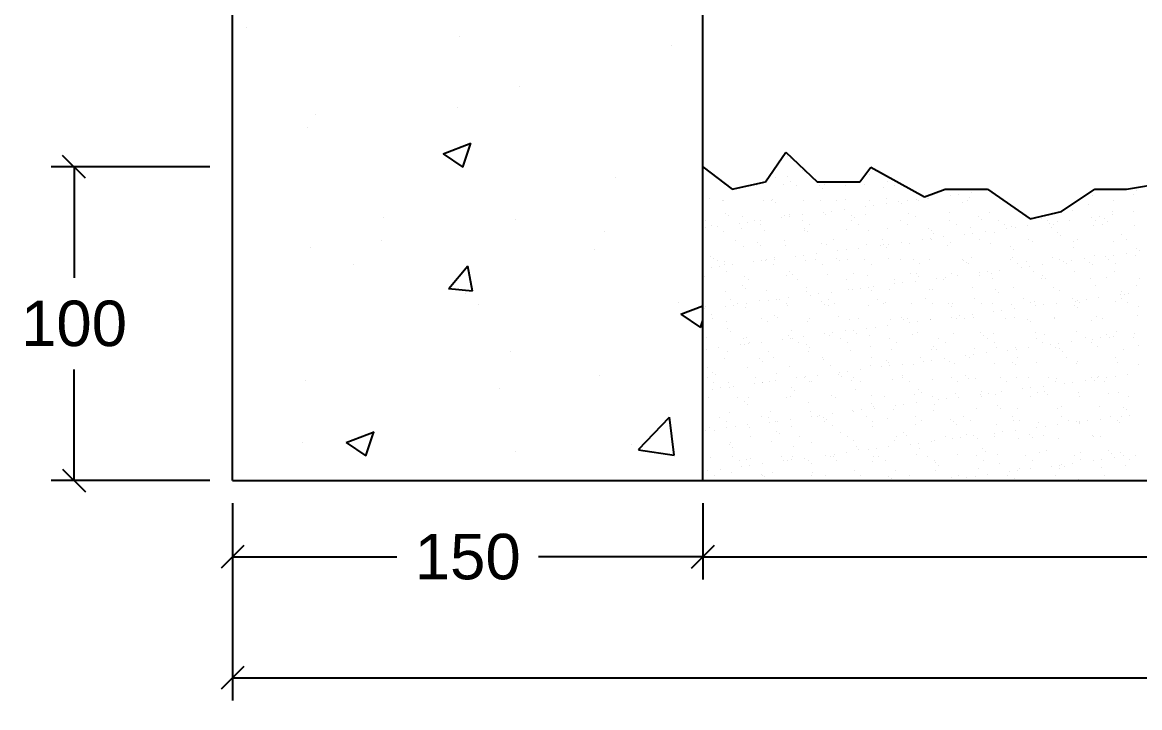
# Model space of a CAD drawing. Header units: inches. Extents: x -8.7 to 57.3, y -9.2 to 26.4.
# Drawn here: x 34.2001 to 34.6911, y -7.7097 to -7.4083 of the extents above; entities that cross this region are included whole.
import ezdxf

# ---------------------------------------------------------------- set-up
doc = ezdxf.new("R2010")
doc.units = ezdxf.units.IN
doc.header["$MEASUREMENT"] = 0
doc.layers.add('Alvenaria', color=7, linetype='Continuous')
doc.layers.add('Cotas', color=1, linetype='Continuous')
doc.styles.add('Arial', font='arial.ttf')
doc.dimstyles.new('RICARDO-1-10', dxfattribs={"dimtxt": 0.02, "dimasz": 0.01, "dimexe": 0.01, "dimexo": 0.01, "dimgap": 0.01, "dimtad": 0, "dimtih": 1, "dimtoh": 1, "dimdec": 0, "dimlfac": 1000, "dimzin": 0, "dimdsep": 46, "dimtxsty": 'Arial', "dimblk": 'OBLIQUE', "dimcen": 0, "dimclrt": 4, "dimadec": 0, "dimazin": 0, "dimtfac": 1, "dimtdec": 0, "dimtofl": 0, "dimtmove": 0, "dimatfit": 3, "dimldrblk": 'CLOSEDBLANK', "dimfxl": 0, "dimtolj": 1, "dimtzin": 0, "dimarcsym": 0})

# ---------------------------------------------------------------- blocks, each defined once
blk = doc.blocks.new('_Oblique')
at = {"color": 0, "linetype": 'ByBlock', "lineweight": -2}
blk.add_line((-0.5, -0.5), (0.5, 0.5), dxfattribs=at)
blk = doc.blocks.new('*D12')
at = {"layer": 'Cotas', "color": 0, "lineweight": -2, "transparency": 16777216}
for p, q in [((34.29243, -7.61972), (34.29243, -7.70653)), ((35.39514, -7.61948), (35.39514, -7.70653)), ((34.29243, -7.69653), (34.8049, -7.69653)), ((35.39514, -7.69653), (34.88267, -7.69653))]:
    blk.add_line(p, q, dxfattribs=at)
at = {"layer": 'DEFPOINTS', "color": 0, "transparency": 16777216}
for p in [(34.29243, -7.60972), (35.39514, -7.60948), (35.39514, -7.69653)]:
    blk.add_point(p, dxfattribs=at)
at = {"layer": 'Cotas', "color": 0, "lineweight": -2, "transparency": 16777216, "xscale": 0.01, "yscale": 0.01, "zscale": 0.01, "rotation": 180}
blk.add_blockref('_Oblique', (34.29243, -7.69653), dxfattribs=at)
at = {"layer": 'Cotas', "color": 0, "lineweight": -2, "transparency": 16777216, "xscale": 0.01, "yscale": 0.01, "zscale": 0.01}
blk.add_blockref('_Oblique', (35.39514, -7.69653), dxfattribs=at)
at = {"layer": 'Cotas', "color": 4, "transparency": 16777216, "insert": (34.84379, -7.69653), "char_height": 0.02, "attachment_point": 5, "style": 'Arial'}
blk.add_mtext('\\A1;1100', dxfattribs=at)
blk = doc.blocks.new('_ClosedBlank')
at = {"color": 0, "linetype": 'ByBlock', "lineweight": -2}
for p, q in [((-1, 0.167), (0, 0)), ((-1, 0.167), (-1, -0.167)), ((0, 0), (-1, -0.167))]:
    blk.add_line(p, q, dxfattribs=at)
blk = doc.blocks.new('*D13')
at = {"layer": 'Cotas', "color": 0, "lineweight": -2, "transparency": 16777216}
for p, q in [((34.29243, -7.61972), (34.29243, -7.65336)), ((34.49919, -7.61972), (34.49919, -7.65336)), ((34.29243, -7.64336), (34.36469, -7.64336)), ((34.49919, -7.64336), (34.42693, -7.64336))]:
    blk.add_line(p, q, dxfattribs=at)
at = {"layer": 'DEFPOINTS', "color": 0, "transparency": 16777216}
for p in [(34.29243, -7.60972), (34.49919, -7.60972), (34.49919, -7.64336)]:
    blk.add_point(p, dxfattribs=at)
at = {"layer": 'Cotas', "color": 0, "lineweight": -2, "transparency": 16777216, "xscale": 0.01, "yscale": 0.01, "zscale": 0.01, "rotation": 180}
blk.add_blockref('_Oblique', (34.29243, -7.64336), dxfattribs=at)
at = {"layer": 'Cotas', "color": 0, "lineweight": -2, "transparency": 16777216, "xscale": 0.01, "yscale": 0.01, "zscale": 0.01}
blk.add_blockref('_Oblique', (34.49919, -7.64336), dxfattribs=at)
at = {"layer": 'Cotas', "color": 4, "transparency": 16777216, "insert": (34.39581, -7.64336), "char_height": 0.02, "attachment_point": 5, "style": 'Arial'}
blk.add_mtext('\\A1;150', dxfattribs=at)
blk = doc.blocks.new('*D10')
at = {"layer": 'Cotas', "color": 0, "lineweight": -2, "transparency": 16777216}
for p, q in [((34.49919, -7.61972), (34.49919, -7.65336)), ((35.18838, -7.61972), (35.18838, -7.65336)), ((34.49919, -7.64336), (34.81171, -7.64336)), ((35.18838, -7.64336), (34.87586, -7.64336))]:
    blk.add_line(p, q, dxfattribs=at)
at = {"layer": 'DEFPOINTS', "color": 0, "transparency": 16777216}
for p in [(34.49919, -7.60972), (35.18838, -7.60972), (35.18838, -7.64336)]:
    blk.add_point(p, dxfattribs=at)
at = {"layer": 'Cotas', "color": 0, "lineweight": -2, "transparency": 16777216, "xscale": 0.01, "yscale": 0.01, "zscale": 0.01, "rotation": 180}
blk.add_blockref('_Oblique', (34.49919, -7.64336), dxfattribs=at)
at = {"layer": 'Cotas', "color": 0, "lineweight": -2, "transparency": 16777216, "xscale": 0.01, "yscale": 0.01, "zscale": 0.01}
blk.add_blockref('_Oblique', (35.18838, -7.64336), dxfattribs=at)
at = {"layer": 'Cotas', "color": 4, "transparency": 16777216, "insert": (34.84379, -7.64336), "char_height": 0.02, "attachment_point": 5, "style": 'Arial'}
blk.add_mtext('\\A1;800', dxfattribs=at)
blk = doc.blocks.new('*D15')
at = {"layer": 'Cotas', "color": 0, "lineweight": -2, "transparency": 16777216}
for p, q in [((34.28243, -7.47188), (34.21278, -7.47188)), ((34.22278, -7.47188), (34.22278, -7.52059)), ((34.22278, -7.60972), (34.22278, -7.56101)), ((34.28243, -7.60972), (34.21278, -7.60972))]:
    blk.add_line(p, q, dxfattribs=at)
at = {"layer": 'DEFPOINTS', "color": 0, "transparency": 16777216}
for p in [(34.22278, -7.47188), (34.29243, -7.47188), (34.29243, -7.60972)]:
    blk.add_point(p, dxfattribs=at)
at = {"layer": 'Cotas', "color": 0, "lineweight": -2, "transparency": 16777216, "xscale": 0.01, "yscale": 0.01, "zscale": 0.01}
for p, rotation in [((34.22278, -7.47188), 90), ((34.22278, -7.60972), 270)]:
    blk.add_blockref('_Oblique', p, dxfattribs=dict(at, rotation=rotation))
at = {"layer": 'Cotas', "color": 4, "transparency": 16777216, "insert": (34.22278, -7.5408), "char_height": 0.02, "attachment_point": 5, "style": 'Arial'}
blk.add_mtext('\\A1;100', dxfattribs=at)

msp = doc.modelspace()

# ---------------------------------------------------------------- linework, layer by layer
at = {"layer": 'Alvenaria'}
for p, q in [((34.29243, -7.60972), (34.29243, -6.60934)), ((34.49919, -7.60972), (34.49919, -6.83436)), ((34.29866, -7.41072), (34.29866, -7.41072)), ((34.39211, -7.41467), (34.39211, -7.41467)), ((34.48555, -7.41862), (34.48555, -7.41862)), ((34.41874, -7.4367), (34.41874, -7.4367)), ((34.32887, -7.44903), (34.32887, -7.44903)), ((34.3915, -7.44574), (34.3915, -7.44574)), ((34.3252, -7.45447), (34.3252, -7.45447)), ((34.38498, -7.46614), (34.39724, -7.46144)), ((34.39366, -7.472), (34.3972, -7.46142)), ((34.38495, -7.46614), (34.39365, -7.47201)), ((34.52667, -7.47844), (34.53562, -7.46543)), ((34.53562, -7.46543), (34.54945, -7.47844)), ((34.53635, -7.46714), (34.53635, -7.46714)), ((34.53762, -7.46831), (34.53762, -7.46831)), ((34.49919, -7.47188), (34.51202, -7.48169)), ((34.54296, -7.47338), (34.54296, -7.47338)), ((34.54361, -7.4738), (34.54361, -7.4738)), ((34.56816, -7.47844), (34.57304, -7.47193)), ((34.57304, -7.47193), (34.59663, -7.48495)), ((34.46088, -7.47655), (34.46088, -7.47655)), ((34.51202, -7.48169), (34.52667, -7.47844)), ((34.53087, -7.4767), (34.53087, -7.4767)), ((34.53647, -7.47596), (34.53647, -7.47596)), ((34.53757, -7.47823), (34.53757, -7.47823)), ((34.54945, -7.47844), (34.56816, -7.47844)), ((34.57246, -7.4752), (34.57246, -7.4752)), ((34.5805, -7.47815), (34.5805, -7.47815)), ((34.68531, -7.48169), (34.70402, -7.47844)), ((34.49937, -7.48084), (34.49937, -7.48084)), ((34.50873, -7.47961), (34.50873, -7.47961)), ((34.5229, -7.47985), (34.5229, -7.47985)), ((34.53465, -7.47976), (34.53465, -7.47976)), ((34.54048, -7.48008), (34.54048, -7.48008)), ((34.55047, -7.48009), (34.55047, -7.48009)), ((34.55174, -7.48125), (34.55174, -7.48125)), ((34.55269, -7.47953), (34.55269, -7.47953)), ((34.56194, -7.48004), (34.56194, -7.48004)), ((34.57032, -7.47962), (34.57032, -7.47962)), ((34.57846, -7.4807), (34.57846, -7.4807)), ((34.5834, -7.48), (34.5834, -7.48)), ((34.59663, -7.48495), (34.60558, -7.48169)), ((34.60558, -7.48169), (34.62429, -7.48169)), ((34.60731, -7.4821), (34.60731, -7.4821)), ((34.61703, -7.4832), (34.61703, -7.4832)), ((34.62429, -7.48169), (34.643, -7.4947)), ((34.65683, -7.49145), (34.67148, -7.48169)), ((34.67148, -7.48169), (34.68531, -7.48169)), ((34.68958, -7.48239), (34.68958, -7.48239)), ((34.50218, -7.4859), (34.50218, -7.4859)), ((34.50772, -7.48681), (34.50772, -7.48681)), ((34.50802, -7.48682), (34.50802, -7.48682)), ((34.52576, -7.48658), (34.52576, -7.48658)), ((34.52948, -7.48679), (34.52948, -7.48679)), ((34.52976, -7.48614), (34.52976, -7.48614)), ((34.53103, -7.4873), (34.53103, -7.4873)), ((34.54339, -7.48666), (34.54339, -7.48666)), ((34.55094, -7.48675), (34.55094, -7.48675)), ((34.55774, -7.48675), (34.55774, -7.48675)), ((34.56201, -7.48599), (34.56201, -7.48599)), ((34.5724, -7.48671), (34.5724, -7.48671)), ((34.57993, -7.48808), (34.57993, -7.48808)), ((34.58005, -7.48576), (34.58005, -7.48576)), ((34.58532, -7.48698), (34.58532, -7.48698)), ((34.58659, -7.48815), (34.58659, -7.48815)), ((34.58929, -7.48685), (34.58929, -7.48685)), ((34.59288, -7.48638), (34.59288, -7.48638)), ((34.59387, -7.48667), (34.59387, -7.48667)), ((34.59768, -7.48585), (34.59768, -7.48585)), ((34.59848, -7.48564), (34.59848, -7.48564)), ((34.60784, -7.48441), (34.60784, -7.48441)), ((34.61143, -7.48394), (34.61143, -7.48394)), ((34.6133, -7.48759), (34.6133, -7.48759)), ((34.61533, -7.48663), (34.61533, -7.48663)), ((34.61629, -7.48518), (34.61629, -7.48518)), ((34.66886, -7.48844), (34.66886, -7.48844)), ((34.67058, -7.48436), (34.67058, -7.48436)), ((34.67972, -7.48651), (34.67972, -7.48651)), ((34.68862, -7.48413), (34.68862, -7.48413)), ((34.50904, -7.49218), (34.50904, -7.49218)), ((34.51031, -7.49335), (34.51031, -7.49335)), ((34.53508, -7.49304), (34.53508, -7.49304)), ((34.53702, -7.49279), (34.53702, -7.49279)), ((34.54283, -7.49297), (34.54283, -7.49297)), ((34.55219, -7.49173), (34.55219, -7.49173)), ((34.55312, -7.49281), (34.55312, -7.49281)), ((34.55578, -7.49126), (34.55578, -7.49126)), ((34.56138, -7.49052), (34.56138, -7.49052)), ((34.5646, -7.49303), (34.5646, -7.49303)), ((34.57074, -7.48929), (34.57074, -7.48929)), ((34.57075, -7.49289), (34.57075, -7.49289)), ((34.57433, -7.48882), (34.57433, -7.48882)), ((34.58937, -7.49222), (34.58937, -7.49222)), ((34.60741, -7.49199), (34.60741, -7.49199)), ((34.62504, -7.49208), (34.62504, -7.49208)), ((34.643, -7.4947), (34.65683, -7.49145)), ((34.66169, -7.49118), (34.66169, -7.49118)), ((34.67904, -7.49288), (34.67904, -7.49288)), ((34.67932, -7.49126), (34.67932, -7.49126)), ((34.6884, -7.49165), (34.6884, -7.49165)), ((34.3588, -7.49407), (34.3588, -7.49407)), ((34.41662, -7.49498), (34.41662, -7.49498)), ((34.50021, -7.49557), (34.50021, -7.49557)), ((34.50312, -7.49742), (34.50312, -7.49742)), ((34.50573, -7.49785), (34.50573, -7.49785)), ((34.51509, -7.49662), (34.51509, -7.49662)), ((34.51647, -7.49371), (34.51647, -7.49371)), ((34.51867, -7.49615), (34.51867, -7.49615)), ((34.52168, -7.49553), (34.52168, -7.49553)), ((34.52428, -7.49541), (34.52428, -7.49541)), ((34.52458, -7.49738), (34.52458, -7.49738)), ((34.53364, -7.49418), (34.53364, -7.49418)), ((34.53723, -7.4937), (34.53723, -7.4937)), ((34.54314, -7.49549), (34.54314, -7.49549)), ((34.54605, -7.49734), (34.54605, -7.49734)), ((34.5646, -7.49545), (34.5646, -7.49545)), ((34.56587, -7.4942), (34.56587, -7.4942)), ((34.56751, -7.4973), (34.56751, -7.4973)), ((34.58606, -7.49541), (34.58606, -7.49541)), ((34.58897, -7.49726), (34.58897, -7.49726)), ((34.59258, -7.49364), (34.59258, -7.49364)), ((34.60753, -7.49537), (34.60753, -7.49537)), ((34.61043, -7.49722), (34.61043, -7.49722)), ((34.61673, -7.49846), (34.61673, -7.49846)), ((34.62016, -7.49388), (34.62016, -7.49388)), ((34.62143, -7.49504), (34.62143, -7.49504)), ((34.62899, -7.49533), (34.62899, -7.49533)), ((34.63189, -7.49718), (34.63189, -7.49718)), ((34.63477, -7.49823), (34.63477, -7.49823)), ((34.64194, -7.49776), (34.64194, -7.49776)), ((34.64815, -7.49449), (34.64815, -7.49449)), ((34.65045, -7.49529), (34.65045, -7.49529)), ((34.6513, -7.49653), (34.6513, -7.49653)), ((34.6524, -7.49831), (34.6524, -7.49831)), ((34.65336, -7.49714), (34.65336, -7.49714)), ((34.65489, -7.49606), (34.65489, -7.49606)), ((34.66049, -7.49532), (34.66049, -7.49532)), ((34.66985, -7.49409), (34.66985, -7.49409)), ((34.67101, -7.49764), (34.67101, -7.49764)), ((34.67191, -7.49525), (34.67191, -7.49525)), ((34.67344, -7.49362), (34.67344, -7.49362)), ((34.67482, -7.49711), (34.67482, -7.49711)), ((34.67572, -7.49472), (34.67572, -7.49472)), ((34.67699, -7.49589), (34.67699, -7.49589)), ((34.68905, -7.49741), (34.68905, -7.49741)), ((34.456, -7.50023), (34.456, -7.50023)), ((34.50012, -7.49859), (34.50012, -7.49859)), ((34.50816, -7.50009), (34.50816, -7.50009)), ((34.5163, -7.49884), (34.5163, -7.49884)), ((34.5262, -7.49986), (34.5262, -7.49986)), ((34.54383, -7.49994), (34.54383, -7.49994)), ((34.54388, -7.49908), (34.54388, -7.49908)), ((34.54515, -7.50024), (34.54515, -7.50024)), ((34.56244, -7.49927), (34.56244, -7.49927)), ((34.57187, -7.49969), (34.57187, -7.49969)), ((34.58048, -7.49904), (34.58048, -7.49904)), ((34.59811, -7.49913), (34.59811, -7.49913)), ((34.59923, -7.50339), (34.59923, -7.50339)), ((34.59944, -7.49993), (34.59944, -7.49993)), ((34.60071, -7.50109), (34.60071, -7.50109)), ((34.60484, -7.50265), (34.60484, -7.50265)), ((34.6142, -7.50142), (34.6142, -7.50142)), ((34.61779, -7.50094), (34.61779, -7.50094)), ((34.62339, -7.50021), (34.62339, -7.50021)), ((34.62743, -7.50054), (34.62743, -7.50054)), ((34.63275, -7.49897), (34.63275, -7.49897)), ((34.63634, -7.4985), (34.63634, -7.4985)), ((34.655, -7.50077), (34.655, -7.50077)), ((34.65628, -7.50194), (34.65628, -7.50194)), ((34.68299, -7.50138), (34.68299, -7.50138)), ((34.32674, -7.5073), (34.32674, -7.5073)), ((34.35802, -7.50412), (34.35802, -7.50412)), ((34.45147, -7.50807), (34.45147, -7.50807)), ((34.49927, -7.50691), (34.49927, -7.50691)), ((34.51358, -7.50408), (34.51358, -7.50408)), ((34.5169, -7.50699), (34.5169, -7.50699)), ((34.52316, -7.50513), (34.52316, -7.50513)), ((34.52443, -7.50629), (34.52443, -7.50629)), ((34.53505, -7.50404), (34.53505, -7.50404)), ((34.53552, -7.50632), (34.53552, -7.50632)), ((34.55115, -7.50574), (34.55115, -7.50574)), ((34.55356, -7.50609), (34.55356, -7.50609)), ((34.55651, -7.504), (34.55651, -7.504)), ((34.56213, -7.50827), (34.56213, -7.50827)), ((34.56773, -7.50753), (34.56773, -7.50753)), ((34.57119, -7.50617), (34.57119, -7.50617)), ((34.5771, -7.5063), (34.5771, -7.5063)), ((34.57797, -7.50397), (34.57797, -7.50397)), ((34.57873, -7.50598), (34.57873, -7.50598)), ((34.58, -7.50714), (34.58, -7.50714)), ((34.58068, -7.50583), (34.58068, -7.50583)), ((34.58629, -7.50509), (34.58629, -7.50509)), ((34.5898, -7.5055), (34.5898, -7.5055)), ((34.59565, -7.50386), (34.59565, -7.50386)), ((34.59943, -7.50393), (34.59943, -7.50393)), ((34.60671, -7.50658), (34.60671, -7.50658)), ((34.60784, -7.50527), (34.60784, -7.50527)), ((34.62089, -7.50389), (34.62089, -7.50389)), ((34.62547, -7.50536), (34.62547, -7.50536)), ((34.63429, -7.50682), (34.63429, -7.50682)), ((34.63556, -7.50799), (34.63556, -7.50799)), ((34.64236, -7.50385), (34.64236, -7.50385)), ((34.64408, -7.50469), (34.64408, -7.50469)), ((34.66212, -7.50446), (34.66212, -7.50446)), ((34.66227, -7.50743), (34.66227, -7.50743)), ((34.66382, -7.50381), (34.66382, -7.50381)), ((34.67975, -7.50454), (34.67975, -7.50454)), ((34.68528, -7.50377), (34.68528, -7.50377)), ((34.68985, -7.50767), (34.68985, -7.50767)), ((34.50245, -7.51118), (34.50245, -7.51118)), ((34.50372, -7.51234), (34.50372, -7.51234)), ((34.50578, -7.51282), (34.50578, -7.51282)), ((34.52503, -7.51315), (34.52503, -7.51315)), ((34.52663, -7.51314), (34.52663, -7.51314)), ((34.52724, -7.51278), (34.52724, -7.51278)), ((34.53043, -7.51179), (34.53043, -7.51179)), ((34.53063, -7.51242), (34.53063, -7.51242)), ((34.53999, -7.51118), (34.53999, -7.51118)), ((34.54358, -7.51071), (34.54358, -7.51071)), ((34.5487, -7.51275), (34.5487, -7.51275)), ((34.54918, -7.50997), (34.54918, -7.50997)), ((34.55801, -7.51202), (34.55801, -7.51202)), ((34.55854, -7.50874), (34.55854, -7.50874)), ((34.55928, -7.51319), (34.55928, -7.51319)), ((34.56288, -7.51255), (34.56288, -7.51255)), ((34.57017, -7.51271), (34.57017, -7.51271)), ((34.58092, -7.51232), (34.58092, -7.51232)), ((34.58599, -7.51263), (34.58599, -7.51263)), ((34.59163, -7.51267), (34.59163, -7.51267)), ((34.59855, -7.51241), (34.59855, -7.51241)), ((34.61309, -7.51263), (34.61309, -7.51263)), ((34.61357, -7.51287), (34.61357, -7.51287)), ((34.61716, -7.51174), (34.61716, -7.51174)), ((34.63455, -7.51259), (34.63455, -7.51259)), ((34.6352, -7.51151), (34.6352, -7.51151)), ((34.65283, -7.51159), (34.65283, -7.51159)), ((34.65602, -7.51255), (34.65602, -7.51255)), ((34.66124, -7.51307), (34.66124, -7.51307)), ((34.66685, -7.51233), (34.66685, -7.51233)), ((34.67144, -7.51092), (34.67144, -7.51092)), ((34.67621, -7.5111), (34.67621, -7.5111)), ((34.67748, -7.51251), (34.67748, -7.51251)), ((34.67979, -7.51062), (34.67979, -7.51062)), ((34.6854, -7.50989), (34.6854, -7.50989)), ((34.68948, -7.51069), (34.68948, -7.51069)), ((34.69112, -7.50883), (34.69112, -7.50883)), ((34.34545, -7.51478), (34.34545, -7.51478)), ((34.38748, -7.52538), (34.39592, -7.51533)), ((34.39785, -7.52654), (34.39583, -7.51557)), ((34.50289, -7.51607), (34.50289, -7.51607)), ((34.50648, -7.5156), (34.50648, -7.5156)), ((34.50859, -7.51337), (34.50859, -7.51337)), ((34.50869, -7.51468), (34.50869, -7.51468)), ((34.50971, -7.51784), (34.50971, -7.51784)), ((34.51208, -7.51486), (34.51208, -7.51486)), ((34.52144, -7.51363), (34.52144, -7.51363)), ((34.53015, -7.51464), (34.53015, -7.51464)), ((34.53729, -7.51807), (34.53729, -7.51807)), ((34.54426, -7.51322), (34.54426, -7.51322)), ((34.55161, -7.5146), (34.55161, -7.5146)), ((34.57307, -7.51456), (34.57307, -7.51456)), ((34.59454, -7.51452), (34.59454, -7.51452)), ((34.61484, -7.51403), (34.61484, -7.51403)), ((34.616, -7.51448), (34.616, -7.51448)), ((34.62414, -7.51795), (34.62414, -7.51795)), ((34.62974, -7.51721), (34.62974, -7.51721)), ((34.63746, -7.51444), (34.63746, -7.51444)), ((34.6391, -7.51598), (34.6391, -7.51598)), ((34.64155, -7.51348), (34.64155, -7.51348)), ((34.64269, -7.51551), (34.64269, -7.51551)), ((34.64452, -7.51797), (34.64452, -7.51797)), ((34.64829, -7.51477), (34.64829, -7.51477)), ((34.65766, -7.51354), (34.65766, -7.51354)), ((34.65892, -7.5144), (34.65892, -7.5144)), ((34.66256, -7.51774), (34.66256, -7.51774)), ((34.66913, -7.51372), (34.66913, -7.51372)), ((34.6704, -7.51488), (34.6704, -7.51488)), ((34.68019, -7.51782), (34.68019, -7.51782)), ((34.68039, -7.51436), (34.68039, -7.51436)), ((34.49971, -7.52019), (34.49971, -7.52019)), ((34.51734, -7.52027), (34.51734, -7.52027)), ((34.51915, -7.52134), (34.51915, -7.52134)), ((34.53595, -7.5196), (34.53595, -7.5196)), ((34.53856, -7.51924), (34.53856, -7.51924)), ((34.54061, -7.5213), (34.54061, -7.5213)), ((34.55399, -7.51937), (34.55399, -7.51937)), ((34.56207, -7.52126), (34.56207, -7.52126)), ((34.56527, -7.51868), (34.56527, -7.51868)), ((34.57162, -7.51945), (34.57162, -7.51945)), ((34.58354, -7.52122), (34.58354, -7.52122)), ((34.58704, -7.52284), (34.58704, -7.52284)), ((34.59023, -7.51878), (34.59023, -7.51878)), ((34.59264, -7.5221), (34.59264, -7.5221)), ((34.59285, -7.51892), (34.59285, -7.51892)), ((34.59412, -7.52008), (34.59412, -7.52008)), ((34.602, -7.52087), (34.602, -7.52087)), ((34.605, -7.52118), (34.605, -7.52118)), ((34.60559, -7.52039), (34.60559, -7.52039)), ((34.60827, -7.51855), (34.60827, -7.51855)), ((34.61119, -7.51966), (34.61119, -7.51966)), ((34.62055, -7.51842), (34.62055, -7.51842)), ((34.62084, -7.51953), (34.62084, -7.51953)), ((34.6259, -7.51864), (34.6259, -7.51864)), ((34.62646, -7.52115), (34.62646, -7.52115)), ((34.64792, -7.52111), (34.64792, -7.52111)), ((34.64841, -7.51977), (34.64841, -7.51977)), ((34.64968, -7.52093), (34.64968, -7.52093)), ((34.66939, -7.52107), (34.66939, -7.52107)), ((34.6764, -7.52037), (34.6764, -7.52037)), ((34.69085, -7.52103), (34.69085, -7.52103)), ((34.38738, -7.52538), (34.39785, -7.5263)), ((34.39493, -7.52764), (34.39493, -7.52764)), ((34.50902, -7.52665), (34.50902, -7.52665)), ((34.51657, -7.52412), (34.51657, -7.52412)), ((34.51784, -7.52529), (34.51784, -7.52529)), ((34.52706, -7.52642), (34.52706, -7.52642)), ((34.54456, -7.52473), (34.54456, -7.52473)), ((34.54469, -7.5265), (34.54469, -7.5265)), ((34.54993, -7.52772), (34.54993, -7.52772)), ((34.55554, -7.52698), (34.55554, -7.52698)), ((34.56331, -7.52583), (34.56331, -7.52583)), ((34.5649, -7.52575), (34.5649, -7.52575)), ((34.56849, -7.52528), (34.56849, -7.52528)), ((34.57213, -7.52497), (34.57213, -7.52497)), ((34.5734, -7.52613), (34.5734, -7.52613)), ((34.57409, -7.52454), (34.57409, -7.52454)), ((34.58135, -7.5256), (34.58135, -7.5256)), ((34.58345, -7.52331), (34.58345, -7.52331)), ((34.59898, -7.52569), (34.59898, -7.52569)), ((34.60012, -7.52558), (34.60012, -7.52558)), ((34.61759, -7.52501), (34.61759, -7.52501)), ((34.62769, -7.52581), (34.62769, -7.52581)), ((34.62897, -7.52698), (34.62897, -7.52698)), ((34.63563, -7.52478), (34.63563, -7.52478)), ((34.65326, -7.52487), (34.65326, -7.52487)), ((34.65568, -7.52642), (34.65568, -7.52642)), ((34.67188, -7.5242), (34.67188, -7.5242)), ((34.68326, -7.52666), (34.68326, -7.52666)), ((34.68453, -7.52782), (34.68453, -7.52782)), ((34.68615, -7.52763), (34.68615, -7.52763)), ((34.68992, -7.52397), (34.68992, -7.52397)), ((34.40074, -7.53251), (34.40074, -7.53251)), ((34.48838, -7.53158), (34.48838, -7.53158)), ((34.51135, -7.53008), (34.51135, -7.53008)), ((34.51283, -7.5326), (34.51283, -7.5326)), ((34.51425, -7.53193), (34.51425, -7.53193)), ((34.51843, -7.53187), (34.51843, -7.53187)), ((34.52384, -7.53078), (34.52384, -7.53078)), ((34.5278, -7.53063), (34.5278, -7.53063)), ((34.53138, -7.53016), (34.53138, -7.53016)), ((34.53281, -7.53004), (34.53281, -7.53004)), ((34.53571, -7.53189), (34.53571, -7.53189)), ((34.53699, -7.52942), (34.53699, -7.52942)), ((34.54635, -7.52819), (34.54635, -7.52819)), ((34.55142, -7.53102), (34.55142, -7.53102)), ((34.55269, -7.53218), (34.55269, -7.53218)), ((34.55427, -7.53), (34.55427, -7.53)), ((34.55442, -7.53265), (34.55442, -7.53265)), ((34.55718, -7.53186), (34.55718, -7.53186)), ((34.57205, -7.53273), (34.57205, -7.53273)), ((34.57573, -7.52996), (34.57573, -7.52996)), ((34.57864, -7.53182), (34.57864, -7.53182)), ((34.5794, -7.53163), (34.5794, -7.53163)), ((34.59067, -7.53206), (34.59067, -7.53206)), ((34.5972, -7.52993), (34.5972, -7.52993)), ((34.6001, -7.53178), (34.6001, -7.53178)), ((34.60698, -7.53186), (34.60698, -7.53186)), ((34.60871, -7.53183), (34.60871, -7.53183)), ((34.61866, -7.52989), (34.61866, -7.52989)), ((34.62156, -7.53174), (34.62156, -7.53174)), ((34.62634, -7.53192), (34.62634, -7.53192)), ((34.63496, -7.53247), (34.63496, -7.53247)), ((34.64012, -7.52985), (34.64012, -7.52985)), ((34.64303, -7.5317), (34.64303, -7.5317)), ((34.64495, -7.53125), (34.64495, -7.53125)), ((34.64905, -7.53252), (34.64905, -7.53252)), ((34.65465, -7.53178), (34.65465, -7.53178)), ((34.66158, -7.52981), (34.66158, -7.52981)), ((34.66254, -7.53271), (34.66254, -7.53271)), ((34.66299, -7.53102), (34.66299, -7.53102)), ((34.66401, -7.53055), (34.66401, -7.53055)), ((34.66449, -7.53166), (34.66449, -7.53166)), ((34.6676, -7.53007), (34.6676, -7.53007)), ((34.6732, -7.52934), (34.6732, -7.52934)), ((34.68062, -7.5311), (34.68062, -7.5311)), ((34.68256, -7.5281), (34.68256, -7.5281)), ((34.68304, -7.52977), (34.68304, -7.52977)), ((34.68595, -7.53162), (34.68595, -7.53162)), ((34.48944, -7.53662), (34.49814, -7.54249)), ((34.48948, -7.53662), (34.49919, -7.53289)), ((34.49988, -7.53431), (34.49988, -7.53431)), ((34.50014, -7.53346), (34.50014, -7.53346)), ((34.50312, -7.53683), (34.50312, -7.53683)), ((34.50924, -7.53308), (34.50924, -7.53308)), ((34.51777, -7.53355), (34.51777, -7.53355)), ((34.5307, -7.53707), (34.5307, -7.53707)), ((34.53638, -7.53288), (34.53638, -7.53288)), ((34.55868, -7.53767), (34.55868, -7.53767)), ((34.60825, -7.53303), (34.60825, -7.53303)), ((34.61194, -7.5374), (34.61194, -7.5374)), ((34.61755, -7.53666), (34.61755, -7.53666)), ((34.62691, -7.53543), (34.62691, -7.53543)), ((34.63049, -7.53496), (34.63049, -7.53496)), ((34.6361, -7.53422), (34.6361, -7.53422)), ((34.64546, -7.53299), (34.64546, -7.53299)), ((34.66381, -7.53387), (34.66381, -7.53387)), ((34.67231, -7.53748), (34.67231, -7.53748)), ((34.69035, -7.53725), (34.69035, -7.53725)), ((34.69052, -7.53332), (34.69052, -7.53332)), ((34.49815, -7.54248), (34.49919, -7.53936)), ((34.50325, -7.53864), (34.50325, -7.53864)), ((34.50946, -7.53993), (34.50946, -7.53993)), ((34.52472, -7.5386), (34.52472, -7.5386)), ((34.5275, -7.5397), (34.5275, -7.5397)), ((34.53197, -7.53823), (34.53197, -7.53823)), ((34.54513, -7.53978), (34.54513, -7.53978)), ((34.54618, -7.53856), (34.54618, -7.53856)), ((34.56374, -7.53911), (34.56374, -7.53911)), ((34.56764, -7.53852), (34.56764, -7.53852)), ((34.57484, -7.54229), (34.57484, -7.54229)), ((34.58044, -7.54155), (34.58044, -7.54155)), ((34.58178, -7.53888), (34.58178, -7.53888)), ((34.58626, -7.53791), (34.58626, -7.53791)), ((34.58753, -7.53908), (34.58753, -7.53908)), ((34.5891, -7.53848), (34.5891, -7.53848)), ((34.5898, -7.54032), (34.5898, -7.54032)), ((34.59339, -7.53984), (34.59339, -7.53984)), ((34.59899, -7.53911), (34.59899, -7.53911)), ((34.59941, -7.53896), (34.59941, -7.53896)), ((34.60836, -7.53787), (34.60836, -7.53787)), ((34.61056, -7.53844), (34.61056, -7.53844)), ((34.61424, -7.53852), (34.61424, -7.53852)), ((34.61803, -7.53829), (34.61803, -7.53829)), ((34.63203, -7.5384), (34.63203, -7.5384)), ((34.63607, -7.53806), (34.63607, -7.53806)), ((34.64182, -7.53876), (34.64182, -7.53876)), ((34.64309, -7.53992), (34.64309, -7.53992)), ((34.65349, -7.53836), (34.65349, -7.53836)), ((34.6537, -7.53815), (34.6537, -7.53815)), ((34.6698, -7.53937), (34.6698, -7.53937)), ((34.67495, -7.53833), (34.67495, -7.53833)), ((34.50057, -7.54674), (34.50057, -7.54674)), ((34.50998, -7.54311), (34.50998, -7.54311)), ((34.51125, -7.54428), (34.51125, -7.54428)), ((34.51691, -7.54734), (34.51691, -7.54734)), ((34.5182, -7.54683), (34.5182, -7.54683)), ((34.53682, -7.54616), (34.53682, -7.54616)), ((34.53774, -7.54717), (34.53774, -7.54717)), ((34.53796, -7.54372), (34.53796, -7.54372)), ((34.53837, -7.5473), (34.53837, -7.5473)), ((34.54334, -7.54643), (34.54334, -7.54643)), ((34.5527, -7.5452), (34.5527, -7.5452)), ((34.55486, -7.54593), (34.55486, -7.54593)), ((34.55629, -7.54473), (34.55629, -7.54473)), ((34.55984, -7.54726), (34.55984, -7.54726)), ((34.56189, -7.54399), (34.56189, -7.54399)), ((34.56554, -7.54396), (34.56554, -7.54396)), ((34.56681, -7.54512), (34.56681, -7.54512)), ((34.57125, -7.54276), (34.57125, -7.54276)), ((34.57249, -7.54601), (34.57249, -7.54601)), ((34.5813, -7.54722), (34.5813, -7.54722)), ((34.5911, -7.54534), (34.5911, -7.54534)), ((34.59353, -7.54457), (34.59353, -7.54457)), ((34.60276, -7.54718), (34.60276, -7.54718)), ((34.60914, -7.54511), (34.60914, -7.54511)), ((34.6211, -7.54481), (34.6211, -7.54481)), ((34.62237, -7.54597), (34.62237, -7.54597)), ((34.62422, -7.54714), (34.62422, -7.54714)), ((34.62677, -7.5452), (34.62677, -7.5452)), ((34.64539, -7.54453), (34.64539, -7.54453)), ((34.64569, -7.54711), (34.64569, -7.54711)), ((34.64909, -7.54542), (34.64909, -7.54542)), ((34.66343, -7.5443), (34.66343, -7.5443)), ((34.66715, -7.54707), (34.66715, -7.54707)), ((34.67036, -7.54755), (34.67036, -7.54755)), ((34.67395, -7.54708), (34.67395, -7.54708)), ((34.67666, -7.54565), (34.67666, -7.54565)), ((34.67793, -7.54682), (34.67793, -7.54682)), ((34.67955, -7.54634), (34.67955, -7.54634)), ((34.68106, -7.54438), (34.68106, -7.54438)), ((34.68861, -7.54703), (34.68861, -7.54703)), ((34.68892, -7.54511), (34.68892, -7.54511)), ((34.50063, -7.55205), (34.50063, -7.55205)), ((34.50624, -7.55132), (34.50624, -7.55132)), ((34.5156, -7.55008), (34.5156, -7.55008)), ((34.51725, -7.54977), (34.51725, -7.54977)), ((34.51919, -7.54961), (34.51919, -7.54961)), ((34.51982, -7.54919), (34.51982, -7.54919)), ((34.52479, -7.54887), (34.52479, -7.54887)), ((34.53415, -7.54764), (34.53415, -7.54764)), ((34.54128, -7.54915), (34.54128, -7.54915)), ((34.54482, -7.55001), (34.54482, -7.55001)), ((34.54609, -7.55117), (34.54609, -7.55117)), ((34.56274, -7.54911), (34.56274, -7.54911)), ((34.56418, -7.55239), (34.56418, -7.55239)), ((34.57281, -7.55062), (34.57281, -7.55062)), ((34.58222, -7.55216), (34.58222, -7.55216)), ((34.58421, -7.54907), (34.58421, -7.54907)), ((34.59985, -7.55224), (34.59985, -7.55224)), ((34.60038, -7.55086), (34.60038, -7.55086)), ((34.60166, -7.55202), (34.60166, -7.55202)), ((34.60567, -7.54904), (34.60567, -7.54904)), ((34.61846, -7.55157), (34.61846, -7.55157)), ((34.62713, -7.549), (34.62713, -7.549)), ((34.62837, -7.55147), (34.62837, -7.55147)), ((34.63326, -7.55244), (34.63326, -7.55244)), ((34.6365, -7.55134), (34.6365, -7.55134)), ((34.63685, -7.55197), (34.63685, -7.55197)), ((34.64245, -7.55123), (34.64245, -7.55123)), ((34.64859, -7.54896), (34.64859, -7.54896)), ((34.65181, -7.55), (34.65181, -7.55)), ((34.65413, -7.55143), (34.65413, -7.55143)), ((34.6554, -7.54952), (34.6554, -7.54952)), ((34.65595, -7.5517), (34.65595, -7.5517)), ((34.661, -7.54879), (34.661, -7.54879)), ((34.67005, -7.54892), (34.67005, -7.54892)), ((34.67275, -7.55076), (34.67275, -7.55076)), ((34.68393, -7.55231), (34.68393, -7.55231)), ((34.69079, -7.55053), (34.69079, -7.55053)), ((34.41449, -7.55325), (34.41449, -7.55325)), ((34.50882, -7.5559), (34.50882, -7.5559)), ((34.50989, -7.55321), (34.50989, -7.55321)), ((34.52411, -7.55606), (34.52411, -7.55606)), ((34.52538, -7.55722), (34.52538, -7.55722)), ((34.52793, -7.55298), (34.52793, -7.55298)), ((34.53028, -7.55586), (34.53028, -7.55586)), ((34.54556, -7.55306), (34.54556, -7.55306)), ((34.55174, -7.55582), (34.55174, -7.55582)), ((34.55209, -7.55667), (34.55209, -7.55667)), ((34.57321, -7.55578), (34.57321, -7.55578)), ((34.57967, -7.5569), (34.57967, -7.5569)), ((34.59467, -7.55574), (34.59467, -7.55574)), ((34.59616, -7.55732), (34.59616, -7.55732)), ((34.59975, -7.55685), (34.59975, -7.55685)), ((34.60535, -7.55611), (34.60535, -7.55611)), ((34.61471, -7.55488), (34.61471, -7.55488)), ((34.61613, -7.5557), (34.61613, -7.5557)), ((34.6183, -7.55441), (34.6183, -7.55441)), ((34.6239, -7.55367), (34.6239, -7.55367)), ((34.63759, -7.55566), (34.63759, -7.55566)), ((34.65722, -7.55287), (34.65722, -7.55287)), ((34.65906, -7.55562), (34.65906, -7.55562)), ((34.68052, -7.55558), (34.68052, -7.55558)), ((34.50101, -7.56002), (34.50101, -7.56002)), ((34.50339, -7.56211), (34.50339, -7.56211)), ((34.51864, -7.56011), (34.51864, -7.56011)), ((34.53725, -7.55944), (34.53725, -7.55944)), ((34.55529, -7.55921), (34.55529, -7.55921)), ((34.55906, -7.56221), (34.55906, -7.56221)), ((34.56264, -7.56174), (34.56264, -7.56174)), ((34.56825, -7.561), (34.56825, -7.561)), ((34.57292, -7.55929), (34.57292, -7.55929)), ((34.57761, -7.55977), (34.57761, -7.55977)), ((34.58094, -7.55807), (34.58094, -7.55807)), ((34.58119, -7.55929), (34.58119, -7.55929)), ((34.5868, -7.55856), (34.5868, -7.55856)), ((34.59154, -7.55862), (34.59154, -7.55862)), ((34.60765, -7.55751), (34.60765, -7.55751)), ((34.60958, -7.55839), (34.60958, -7.55839)), ((34.62721, -7.55848), (34.62721, -7.55848)), ((34.63523, -7.55775), (34.63523, -7.55775)), ((34.6365, -7.55891), (34.6365, -7.55891)), ((34.64582, -7.55781), (34.64582, -7.55781)), ((34.66321, -7.55836), (34.66321, -7.55836)), ((34.66386, -7.55758), (34.66386, -7.55758)), ((34.68149, -7.55766), (34.68149, -7.55766)), ((34.69079, -7.5586), (34.69079, -7.5586)), ((34.32461, -7.56558), (34.32461, -7.56558)), ((34.45378, -7.5635), (34.45378, -7.5635)), ((34.50102, -7.56464), (34.50102, -7.56464)), ((34.50392, -7.56649), (34.50392, -7.56649)), ((34.50466, -7.56327), (34.50466, -7.56327)), ((34.51033, -7.56649), (34.51033, -7.56649)), ((34.52195, -7.56709), (34.52195, -7.56709)), ((34.52248, -7.5646), (34.52248, -7.5646)), ((34.52538, -7.56645), (34.52538, -7.56645)), ((34.52554, -7.56662), (34.52554, -7.56662)), ((34.52837, -7.56626), (34.52837, -7.56626)), ((34.53114, -7.56588), (34.53114, -7.56588)), ((34.53137, -7.56272), (34.53137, -7.56272)), ((34.5405, -7.56465), (34.5405, -7.56465)), ((34.54394, -7.56456), (34.54394, -7.56456)), ((34.54409, -7.56418), (34.54409, -7.56418)), ((34.546, -7.56634), (34.546, -7.56634)), ((34.54685, -7.56641), (34.54685, -7.56641)), ((34.54969, -7.56344), (34.54969, -7.56344)), ((34.55895, -7.56295), (34.55895, -7.56295)), ((34.56022, -7.56412), (34.56022, -7.56412)), ((34.56461, -7.56567), (34.56461, -7.56567)), ((34.5654, -7.56452), (34.5654, -7.56452)), ((34.56831, -7.56637), (34.56831, -7.56637)), ((34.58265, -7.56544), (34.58265, -7.56544)), ((34.58687, -7.56448), (34.58687, -7.56448)), ((34.58693, -7.56356), (34.58693, -7.56356)), ((34.58977, -7.56633), (34.58977, -7.56633)), ((34.60028, -7.56552), (34.60028, -7.56552)), ((34.60833, -7.56444), (34.60833, -7.56444)), ((34.61123, -7.56629), (34.61123, -7.56629)), ((34.61451, -7.5638), (34.61451, -7.5638)), ((34.61578, -7.56496), (34.61578, -7.56496)), ((34.6189, -7.56485), (34.6189, -7.56485)), ((34.62979, -7.5644), (34.62979, -7.5644)), ((34.6327, -7.56625), (34.6327, -7.56625)), ((34.63694, -7.56462), (34.63694, -7.56462)), ((34.64249, -7.56441), (34.64249, -7.56441)), ((34.65125, -7.56436), (34.65125, -7.56436)), ((34.65416, -7.56622), (34.65416, -7.56622)), ((34.65457, -7.56471), (34.65457, -7.56471)), ((34.65817, -7.567), (34.65817, -7.567)), ((34.66175, -7.56653), (34.66175, -7.56653)), ((34.66736, -7.56579), (34.66736, -7.56579)), ((34.67007, -7.56465), (34.67007, -7.56465)), ((34.67134, -7.56581), (34.67134, -7.56581)), ((34.67271, -7.56432), (34.67271, -7.56432)), ((34.67318, -7.56404), (34.67318, -7.56404)), ((34.67562, -7.56618), (34.67562, -7.56618)), ((34.67672, -7.56456), (34.67672, -7.56456)), ((34.68031, -7.56409), (34.68031, -7.56409)), ((34.68591, -7.56335), (34.68591, -7.56335)), ((34.40995, -7.56927), (34.40995, -7.56927)), ((34.5034, -7.56953), (34.5034, -7.56953)), ((34.50699, -7.56906), (34.50699, -7.56906)), ((34.51065, -7.56877), (34.51065, -7.56877)), ((34.51259, -7.56832), (34.51259, -7.56832)), ((34.53823, -7.569), (34.53823, -7.569)), ((34.5395, -7.57017), (34.5395, -7.57017)), ((34.56622, -7.56961), (34.56622, -7.56961)), ((34.59197, -7.5719), (34.59197, -7.5719)), ((34.59379, -7.56985), (34.59379, -7.56985)), ((34.59506, -7.57101), (34.59506, -7.57101)), ((34.61001, -7.57167), (34.61001, -7.57167)), ((34.62106, -7.57189), (34.62106, -7.57189)), ((34.62178, -7.57046), (34.62178, -7.57046)), ((34.62465, -7.57142), (34.62465, -7.57142)), ((34.62764, -7.57176), (34.62764, -7.57176)), ((34.63025, -7.57068), (34.63025, -7.57068)), ((34.63962, -7.56945), (34.63962, -7.56945)), ((34.6432, -7.56897), (34.6432, -7.56897)), ((34.64626, -7.57108), (34.64626, -7.57108)), ((34.64881, -7.56824), (34.64881, -7.56824)), ((34.64935, -7.57069), (34.64935, -7.57069)), ((34.65062, -7.57186), (34.65062, -7.57186)), ((34.6643, -7.57085), (34.6643, -7.57085)), ((34.67734, -7.5713), (34.67734, -7.5713)), ((34.68193, -7.57094), (34.68193, -7.57094)), ((34.50144, -7.5733), (34.50144, -7.5733)), ((34.51439, -7.57315), (34.51439, -7.57315)), ((34.51751, -7.57505), (34.51751, -7.57505)), ((34.51878, -7.57622), (34.51878, -7.57622)), ((34.51907, -7.57339), (34.51907, -7.57339)), ((34.53585, -7.57311), (34.53585, -7.57311)), ((34.53769, -7.57272), (34.53769, -7.57272)), ((34.5455, -7.57566), (34.5455, -7.57566)), ((34.55573, -7.57249), (34.55573, -7.57249)), ((34.55731, -7.57308), (34.55731, -7.57308)), ((34.57307, -7.5759), (34.57307, -7.5759)), ((34.57336, -7.57257), (34.57336, -7.57257)), ((34.57877, -7.57304), (34.57877, -7.57304)), ((34.58396, -7.57677), (34.58396, -7.57677)), ((34.58755, -7.5763), (34.58755, -7.5763)), ((34.59315, -7.57556), (34.59315, -7.57556)), ((34.60023, -7.573), (34.60023, -7.573)), ((34.60106, -7.57651), (34.60106, -7.57651)), ((34.60251, -7.57433), (34.60251, -7.57433)), ((34.6061, -7.57386), (34.6061, -7.57386)), ((34.6117, -7.57312), (34.6117, -7.57312)), ((34.6217, -7.57296), (34.6217, -7.57296)), ((34.62864, -7.57674), (34.62864, -7.57674)), ((34.64316, -7.57292), (34.64316, -7.57292)), ((34.66462, -7.57288), (34.66462, -7.57288)), ((34.68608, -7.57284), (34.68608, -7.57284)), ((34.50658, -7.58189), (34.50658, -7.58189)), ((34.51076, -7.57976), (34.51076, -7.57976)), ((34.52478, -7.58171), (34.52478, -7.58171)), ((34.52804, -7.58186), (34.52804, -7.58186)), ((34.5288, -7.57953), (34.5288, -7.57953)), ((34.54643, -7.57962), (34.54643, -7.57962)), ((34.54686, -7.58166), (34.54686, -7.58166)), ((34.54951, -7.58182), (34.54951, -7.58182)), ((34.55045, -7.58119), (34.55045, -7.58119)), ((34.55236, -7.58195), (34.55236, -7.58195)), ((34.55605, -7.58045), (34.55605, -7.58045)), ((34.56505, -7.57895), (34.56505, -7.57895)), ((34.56541, -7.57922), (34.56541, -7.57922)), ((34.569, -7.57874), (34.569, -7.57874)), ((34.57097, -7.58178), (34.57097, -7.58178)), ((34.57435, -7.57706), (34.57435, -7.57706)), ((34.5746, -7.57801), (34.5746, -7.57801)), ((34.58309, -7.57872), (34.58309, -7.57872)), ((34.59243, -7.58174), (34.59243, -7.58174)), ((34.60072, -7.5788), (34.60072, -7.5788)), ((34.61389, -7.5817), (34.61389, -7.5817)), ((34.61933, -7.57813), (34.61933, -7.57813)), ((34.62991, -7.57791), (34.62991, -7.57791)), ((34.63536, -7.58166), (34.63536, -7.58166)), ((34.63737, -7.5779), (34.63737, -7.5779)), ((34.655, -7.57799), (34.655, -7.57799)), ((34.65662, -7.57735), (34.65662, -7.57735)), ((34.65682, -7.58162), (34.65682, -7.58162)), ((34.67361, -7.57732), (34.67361, -7.57732)), ((34.67828, -7.58158), (34.67828, -7.58158)), ((34.68307, -7.58157), (34.68307, -7.58157)), ((34.6842, -7.57759), (34.6842, -7.57759)), ((34.68547, -7.57875), (34.68547, -7.57875)), ((34.68666, -7.5811), (34.68666, -7.5811)), ((34.47092, -7.59617), (34.48455, -7.58196)), ((34.48649, -7.5986), (34.48456, -7.58197)), ((34.50188, -7.58658), (34.50188, -7.58658)), ((34.50949, -7.58375), (34.50949, -7.58375)), ((34.50976, -7.58654), (34.50976, -7.58654)), ((34.51334, -7.58607), (34.51334, -7.58607)), ((34.51895, -7.58533), (34.51895, -7.58533)), ((34.51951, -7.58667), (34.51951, -7.58667)), ((34.52831, -7.5841), (34.52831, -7.5841)), ((34.53095, -7.58371), (34.53095, -7.58371)), ((34.53189, -7.58363), (34.53189, -7.58363)), ((34.5375, -7.58289), (34.5375, -7.58289)), ((34.53812, -7.586), (34.53812, -7.586)), ((34.55241, -7.58367), (34.55241, -7.58367)), ((34.55363, -7.58311), (34.55363, -7.58311)), ((34.55616, -7.58577), (34.55616, -7.58577)), ((34.57379, -7.58585), (34.57379, -7.58585)), ((34.57388, -7.58363), (34.57388, -7.58363)), ((34.58034, -7.58256), (34.58034, -7.58256)), ((34.59241, -7.58518), (34.59241, -7.58518)), ((34.59534, -7.58359), (34.59534, -7.58359)), ((34.60792, -7.58279), (34.60792, -7.58279)), ((34.60919, -7.58396), (34.60919, -7.58396)), ((34.61045, -7.58495), (34.61045, -7.58495)), ((34.6168, -7.58355), (34.6168, -7.58355)), ((34.62808, -7.58503), (34.62808, -7.58503)), ((34.6359, -7.5834), (34.6359, -7.5834)), ((34.63826, -7.58351), (34.63826, -7.58351)), ((34.64597, -7.58645), (34.64597, -7.58645)), ((34.64669, -7.58436), (34.64669, -7.58436)), ((34.64956, -7.58598), (34.64956, -7.58598)), ((34.65516, -7.58524), (34.65516, -7.58524)), ((34.65972, -7.58347), (34.65972, -7.58347)), ((34.66348, -7.58364), (34.66348, -7.58364)), ((34.66452, -7.58401), (34.66452, -7.58401)), ((34.66473, -7.58413), (34.66473, -7.58413)), ((34.66475, -7.5848), (34.66475, -7.5848)), ((34.66811, -7.58354), (34.66811, -7.58354)), ((34.67371, -7.5828), (34.67371, -7.5828)), ((34.68119, -7.58343), (34.68119, -7.58343)), ((34.68236, -7.58422), (34.68236, -7.58422)), ((34.34239, -7.59308), (34.35465, -7.58838)), ((34.35106, -7.59894), (34.35461, -7.58836)), ((34.50039, -7.58777), (34.50039, -7.58777)), ((34.50406, -7.58776), (34.50406, -7.58776)), ((34.51995, -7.59041), (34.51995, -7.59041)), ((34.53164, -7.588), (34.53164, -7.588)), ((34.53291, -7.58916), (34.53291, -7.58916)), ((34.54141, -7.59037), (34.54141, -7.59037)), ((34.55962, -7.5886), (34.55962, -7.5886)), ((34.56288, -7.59033), (34.56288, -7.59033)), ((34.58434, -7.59029), (34.58434, -7.59029)), ((34.5872, -7.58884), (34.5872, -7.58884)), ((34.58847, -7.59001), (34.58847, -7.59001)), ((34.6058, -7.59026), (34.6058, -7.59026)), ((34.60887, -7.59134), (34.60887, -7.59134)), ((34.61245, -7.59087), (34.61245, -7.59087)), ((34.61518, -7.58945), (34.61518, -7.58945)), ((34.61806, -7.59013), (34.61806, -7.59013)), ((34.61976, -7.59141), (34.61976, -7.59141)), ((34.62726, -7.59022), (34.62726, -7.59022)), ((34.62742, -7.5889), (34.62742, -7.5889)), ((34.63101, -7.58842), (34.63101, -7.58842)), ((34.63661, -7.58769), (34.63661, -7.58769)), ((34.6378, -7.59118), (34.6378, -7.59118)), ((34.64276, -7.58969), (34.64276, -7.58969)), ((34.64403, -7.59085), (34.64403, -7.59085)), ((34.64873, -7.59018), (34.64873, -7.59018)), ((34.65543, -7.59127), (34.65543, -7.59127)), ((34.67019, -7.59014), (34.67019, -7.59014)), ((34.67075, -7.5903), (34.67075, -7.5903)), ((34.67405, -7.5906), (34.67405, -7.5906)), ((34.32319, -7.5931), (34.32319, -7.5931)), ((34.34235, -7.59308), (34.35106, -7.59895)), ((34.4676, -7.59377), (34.4676, -7.59377)), ((34.47094, -7.59625), (34.48651, -7.59866)), ((34.51092, -7.59404), (34.51092, -7.59404)), ((34.5112, -7.59304), (34.5112, -7.59304)), ((34.51219, -7.59521), (34.51219, -7.59521)), ((34.52924, -7.59281), (34.52924, -7.59281)), ((34.53891, -7.59465), (34.53891, -7.59465)), ((34.54687, -7.5929), (34.54687, -7.5929)), ((34.56548, -7.59223), (34.56548, -7.59223)), ((34.56648, -7.59489), (34.56648, -7.59489)), ((34.56775, -7.59605), (34.56775, -7.59605)), ((34.57176, -7.59622), (34.57176, -7.59622)), ((34.57535, -7.59575), (34.57535, -7.59575)), ((34.58095, -7.59501), (34.58095, -7.59501)), ((34.58352, -7.592), (34.58352, -7.592)), ((34.59032, -7.59378), (34.59032, -7.59378)), ((34.5939, -7.59331), (34.5939, -7.59331)), ((34.59447, -7.5955), (34.59447, -7.5955)), ((34.59951, -7.59257), (34.59951, -7.59257)), ((34.60115, -7.59208), (34.60115, -7.59208)), ((34.62204, -7.59574), (34.62204, -7.59574)), ((34.65003, -7.59635), (34.65003, -7.59635)), ((34.67761, -7.59658), (34.67761, -7.59658)), ((34.41664, -7.59705), (34.41664, -7.59705)), ((34.50231, -7.59986), (34.50231, -7.59986)), ((34.51215, -7.59915), (34.51215, -7.59915)), ((34.51505, -7.601), (34.51505, -7.601)), ((34.51819, -7.6007), (34.51819, -7.6007)), ((34.51994, -7.59995), (34.51994, -7.59995)), ((34.53361, -7.59911), (34.53361, -7.59911)), ((34.53466, -7.60111), (34.53466, -7.60111)), ((34.53652, -7.60097), (34.53652, -7.60097)), ((34.53825, -7.60064), (34.53825, -7.60064)), ((34.53855, -7.59928), (34.53855, -7.59928)), ((34.54385, -7.5999), (34.54385, -7.5999)), ((34.54577, -7.60094), (34.54577, -7.60094)), ((34.55321, -7.59866), (34.55321, -7.59866)), ((34.55507, -7.59907), (34.55507, -7.59907)), ((34.55659, -7.59905), (34.55659, -7.59905)), ((34.5568, -7.59819), (34.5568, -7.59819)), ((34.55798, -7.60093), (34.55798, -7.60093)), ((34.5624, -7.59746), (34.5624, -7.59746)), ((34.57375, -7.60155), (34.57375, -7.60155)), ((34.57422, -7.59913), (34.57422, -7.59913)), ((34.57654, -7.59904), (34.57654, -7.59904)), ((34.57944, -7.60089), (34.57944, -7.60089)), ((34.59284, -7.59846), (34.59284, -7.59846)), ((34.598, -7.599), (34.598, -7.599)), ((34.6009, -7.60085), (34.6009, -7.60085)), ((34.61088, -7.59823), (34.61088, -7.59823)), ((34.61946, -7.59896), (34.61946, -7.59896)), ((34.62237, -7.60081), (34.62237, -7.60081)), ((34.62331, -7.5969), (34.62331, -7.5969)), ((34.62851, -7.59831), (34.62851, -7.59831)), ((34.64092, -7.59892), (34.64092, -7.59892)), ((34.64383, -7.60077), (34.64383, -7.60077)), ((34.64712, -7.59764), (34.64712, -7.59764)), ((34.66238, -7.59888), (34.66238, -7.59888)), ((34.66516, -7.59741), (34.66516, -7.59741)), ((34.66529, -7.60073), (34.66529, -7.60073)), ((34.67088, -7.60102), (34.67088, -7.60102)), ((34.67446, -7.60055), (34.67446, -7.60055)), ((34.67888, -7.59775), (34.67888, -7.59775)), ((34.68007, -7.59981), (34.68007, -7.59981)), ((34.68279, -7.5975), (34.68279, -7.5975)), ((34.68385, -7.59884), (34.68385, -7.59884)), ((34.68675, -7.60069), (34.68675, -7.60069)), ((34.68943, -7.59858), (34.68943, -7.59858)), ((34.50115, -7.60552), (34.50115, -7.60552)), ((34.50675, -7.60478), (34.50675, -7.60478)), ((34.51163, -7.60632), (34.51163, -7.60632)), ((34.51611, -7.60355), (34.51611, -7.60355)), ((34.5197, -7.60308), (34.5197, -7.60308)), ((34.5253, -7.60234), (34.5253, -7.60234)), ((34.52967, -7.60609), (34.52967, -7.60609)), ((34.54704, -7.6021), (34.54704, -7.6021)), ((34.5473, -7.60618), (34.5473, -7.60618)), ((34.56591, -7.60551), (34.56591, -7.60551)), ((34.58395, -7.60528), (34.58395, -7.60528)), ((34.60133, -7.60179), (34.60133, -7.60179)), ((34.60158, -7.60536), (34.60158, -7.60536)), ((34.6026, -7.60295), (34.6026, -7.60295)), ((34.6202, -7.60469), (34.6202, -7.60469)), ((34.62931, -7.60239), (34.62931, -7.60239)), ((34.63377, -7.6059), (34.63377, -7.6059)), ((34.63736, -7.60543), (34.63736, -7.60543)), ((34.63824, -7.60446), (34.63824, -7.60446)), ((34.64296, -7.60469), (34.64296, -7.60469)), ((34.65232, -7.60346), (34.65232, -7.60346)), ((34.65587, -7.60455), (34.65587, -7.60455)), ((34.65591, -7.60299), (34.65591, -7.60299)), ((34.65689, -7.60263), (34.65689, -7.60263)), ((34.65816, -7.6038), (34.65816, -7.6038)), ((34.66151, -7.60225), (34.66151, -7.60225)), ((34.67448, -7.60388), (34.67448, -7.60388)), ((34.68487, -7.60324), (34.68487, -7.60324)), ((34.29243, -7.60972), (34.49919, -7.60972)), ((34.49919, -7.60972), (35.18838, -7.60972)), ((34.50405, -7.60771), (34.50405, -7.60771)), ((34.52505, -7.60699), (34.52505, -7.60699)), ((34.52552, -7.60767), (34.52552, -7.60767)), ((34.52632, -7.60815), (34.52632, -7.60815)), ((34.54698, -7.60763), (34.54698, -7.60763)), ((34.55303, -7.6076), (34.55303, -7.6076)), ((34.56844, -7.60759), (34.56844, -7.60759)), ((34.58061, -7.60783), (34.58061, -7.60783)), ((34.58188, -7.609), (34.58188, -7.609)), ((34.5899, -7.60755), (34.5899, -7.60755)), ((34.60586, -7.60958), (34.60586, -7.60958)), ((34.60859, -7.60844), (34.60859, -7.60844)), ((34.61137, -7.60751), (34.61137, -7.60751)), ((34.61522, -7.60835), (34.61522, -7.60835)), ((34.61881, -7.60787), (34.61881, -7.60787)), ((34.62441, -7.60714), (34.62441, -7.60714)), ((34.63283, -7.60747), (34.63283, -7.60747)), ((34.63617, -7.60868), (34.63617, -7.60868)), ((34.65429, -7.60744), (34.65429, -7.60744)), ((34.66415, -7.60929), (34.66415, -7.60929)), ((34.67575, -7.6074), (34.67575, -7.6074))]:
    msp.add_line(p, q, dxfattribs=at)

# ---------------------------------------------------------------- dimensions: what is measured, and where the dimension line sits
at = {"layer": 'Cotas'}
dim = msp.add_linear_dim(base=(34.22278, -7.47188), p1=(34.29243, -7.60972), p2=(34.29243, -7.47188), angle=90, text='100', dimstyle='RICARDO-1-10', dxfattribs=at)
dim.commit()
dim.dimension.update_dxf_attribs({"geometry": '*D15', "text_midpoint": (34.22278, -7.5408)})
for base, p2, text, picture, middle in [((35.39514, -7.69653), (35.39514, -7.60948), '1100', '*D12', (34.84379, -7.69653)), ((34.49919, -7.64336), (34.49919, -7.60972), '150', '*D13', (34.39581, -7.64336))]:
    dim = msp.add_linear_dim(base=base, p1=(34.29243, -7.60972), p2=p2, text=text, dimstyle='RICARDO-1-10', dxfattribs=at)
    dim.commit()
    dim.dimension.update_dxf_attribs({"geometry": picture, "text_midpoint": middle})
dim = msp.add_linear_dim(base=(35.18838, -7.64336), p1=(34.49919, -7.60972), p2=(35.18838, -7.60972), text='800', dimstyle='RICARDO-1-10', override={"dimtmove": 1}, dxfattribs=at)
dim.commit()
dim.dimension.update_dxf_attribs({"geometry": '*D10', "text_midpoint": (34.84379, -7.64336)})

doc.saveas('drawing.dxf')
